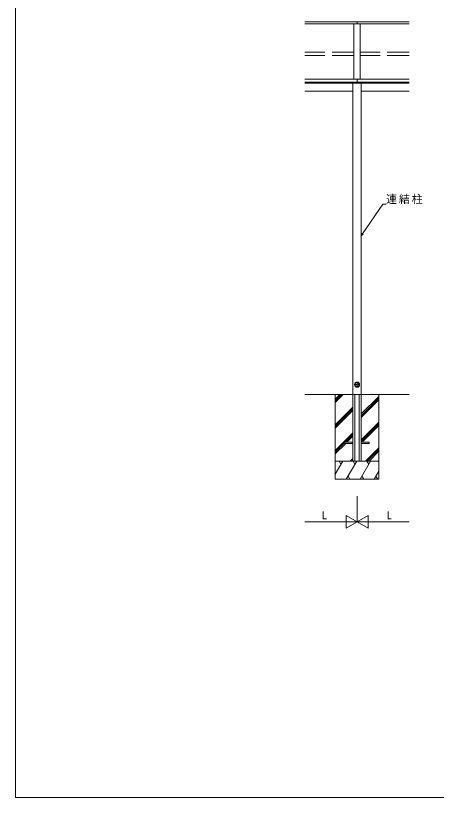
# Model space of a CAD drawing. Units: millimetres, scale not verified. Extents: x -7920 to 7920, y -12800 to 12773.
# Drawn here: x -7920 to -4449, y -12800 to -6354 of the extents above; entities that cross this region are included whole.
import ezdxf
from ezdxf.enums import TextEntityAlignment as Align

# ---------------------------------------------------------------- set-up
doc = ezdxf.new("R2010")
doc.units = ezdxf.units.MM
doc.header["$LTSCALE"] = 60
doc.linetypes.add('USER1', pattern=[4, 3, -1])
doc.linetypes.add('USER2', pattern=[13, 10, -1, 1, -1])
for name, color, linetype, lineweight in [('0-2_YKK_ZWAK', 7, 'Continuous', 18), ('0-3_YKK_A1', 4, 'Continuous', 18), ('0-4_YKK_D', 6, 'Continuous', 18), ('0-5_YKK_Z1', 7, 'Continuous', 18)]:
    doc.layers.add(name, color=color, linetype=linetype, lineweight=lineweight)
doc.styles.add('ＭＳ ゴシック', font='')
doc.styles.get('ＭＳ ゴシック').set_extended_font_data('MS Gothic')

msp = doc.modelspace()

# ---------------------------------------------------------------- linework, layer by layer
at = {"layer": '0-2_YKK_ZWAK'}
for p, q in [((-7920, -12800), (-7920, 12160)), ((7920, -12800), (-7920, -12800))]:
    msp.add_line(p, q, dxfattribs=at)
at = {"layer": '0-3_YKK_A1'}
for p, q in [((-4673.34, -6405.7), (-5533.34, -6405.7)), ((-4673.34, -6421.71), (-5533.34, -6421.71)), ((-5128.34, -6421.71), (-5128.34, -6879.07)), ((-5103.34, -6405.7), (-5103.34, -6421.71)), ((-5078.34, -6421.71), (-5078.34, -6879.07)), ((-5533.34, -6879.07), (-4673.34, -6879.07)), ((-5103.34, -6879.07), (-5103.34, -6901.94)), ((-4673.34, -6901.94), (-5533.34, -6901.94)), ((-4673.34, -6905.94), (-5533.34, -6905.94)), ((-4673.34, -6909.94), (-5533.34, -6909.94)), ((-5138.34, -6909.94), (-5138.34, -10026.94)), ((-5075.84, -6901.94), (-5075.84, -6909.94)), ((-5068.34, -6909.94), (-5068.34, -10026.94)), ((-5138.34, -6976.94), (-5533.34, -6976.94)), ((-4673.34, -6976.94), (-5068.34, -6976.94)), ((-5080.34, -9396.94), (-5126.34, -9396.94)), ((-5118.09, -9385.55), (-5118.09, -9408.32)), ((-5115.81, -9410.62), (-5090.88, -9410.62)), ((-5088.59, -9408.32), (-5088.59, -9385.55)), ((-5121.34, -9476.94), (-5121.34, -10026.94)), ((-5085.34, -9476.94), (-5085.34, -10026.94)), ((-5203.34, -9881.44), (-5203.34, -9872.44)), ((-5203.34, -9872.44), (-5138.34, -9872.44)), ((-5138.34, -9881.44), (-5203.34, -9881.44)), ((-5068.34, -9872.44), (-5003.34, -9872.44)), ((-5003.34, -9881.44), (-5068.34, -9881.44)), ((-5003.34, -9872.44), (-5003.34, -9881.44))]:
    msp.add_line(p, q, dxfattribs=at)
at = {"layer": '0-3_YKK_A1', "linetype": 'USER1'}
for p, q in [((-5128.34, -6654.62), (-5533.34, -6654.62)), ((-5128.34, -6683.26), (-5533.34, -6683.26)), ((-4673.34, -6654.62), (-5078.34, -6654.62)), ((-4673.34, -6683.26), (-5078.34, -6683.26))]:
    msp.add_line(p, q, dxfattribs=at)
at = {"layer": '0-3_YKK_A1', "linetype": 'USER2'}
msp.add_line((-5103.34, -9419.96), (-5103.34, -9373.91), dxfattribs=at)
at = {"layer": '0-3_YKK_A1'}
for radius in [21, 20.67, 19]:
    msp.add_circle((-5103.34, -9396.94), radius, dxfattribs=at)
for centre, radius, start, end in [((-5103.34, -9396.94), 18.63, 142.33411, 217.66589), ((-5103.34, -9396.92), 18.47, 36.99411, 143.00589), ((-5103.34, -9396.94), 18.51, 217.1554, 227.66433), ((-5103.34, -9396.94), 18.51, 227.66433, 312.33567), ((-5103.34, -9396.94), 18.51, 312.33567, 322.8446), ((-5103.34, -9396.94), 18.63, 322.33411, 37.66589)]:
    msp.add_arc(centre, radius, start, end, dxfattribs=at)
at = {"layer": '0-4_YKK_D'}
for p, q in [((-5057.91, -8152.29), (-4889.37, -7908.45)), ((-4889.37, -7908.45), (-4863.27, -7908.45)), ((-5072.4, -8173.27), (-5063.53, -8148.41)), ((-5072.4, -8173.27), (-5057.91, -8152.29)), ((-5052.28, -8156.17), (-5072.4, -8173.27)), ((-5103.34, -10315.94), (-5103.34, -10527.94)), ((-5103.34, -10315.94), (-5103.34, -10527.94)), ((-5194.28, -10474.44), (-5194.28, -10579.44)), ((-5103.34, -10526.94), (-5194.28, -10474.44)), ((-5103.34, -10526.94), (-5012.41, -10474.44)), ((-5012.41, -10579.44), (-5012.41, -10474.44)), ((-5208.34, -10526.94), (-5533.34, -10526.94)), ((-5103.34, -10526.94), (-5285.21, -10526.94)), ((-5103.34, -10526.94), (-5194.28, -10579.44)), ((-5103.34, -10526.94), (-4921.48, -10526.94)), ((-5103.34, -10526.94), (-5012.41, -10579.44)), ((-4998.34, -10526.94), (-4673.34, -10526.94))]:
    msp.add_line(p, q, dxfattribs=at)
at = {"layer": '0-5_YKK_Z1'}
for p, q in [((-5533.34, -9476.94), (-4673.34, -9476.94)), ((-5283.34, -9476.94), (-5283.34, -10176.94)), ((-5283.34, -9543.48), (-5216.8, -9476.94)), ((-5283.34, -9529.34), (-5230.94, -9476.94)), ((-5283.34, -9515.2), (-5245.08, -9476.94)), ((-5068.34, -9638.56), (-4923.34, -9493.56)), ((-5068.34, -9652.71), (-4923.34, -9507.71)), ((-5068.34, -9666.85), (-4923.34, -9521.85)), ((-4923.34, -9476.94), (-4923.34, -10176.94)), ((-5283.34, -9727.33), (-5138.34, -9582.33)), ((-5283.34, -9741.47), (-5138.34, -9596.47)), ((-5283.34, -9755.61), (-5138.34, -9610.61)), ((-5068.34, -9850.69), (-4923.34, -9705.7)), ((-5068.34, -9864.84), (-4923.34, -9719.84)), ((-5283.34, -9939.46), (-5138.34, -9794.46)), ((-5061.8, -9872.44), (-4923.34, -9733.98)), ((-5202.18, -9872.44), (-5138.34, -9808.6)), ((-5188.03, -9872.44), (-5138.34, -9822.75)), ((-5188.03, -9872.44), (-5138.34, -9822.75)), ((-5283.34, -9953.6), (-5203.34, -9873.6)), ((-5283.34, -9967.75), (-5197.03, -9881.44)), ((-5032.45, -10026.94), (-4923.34, -9917.83)), ((-5018.31, -10026.94), (-4923.34, -9931.97)), ((-5004.17, -10026.94), (-4923.34, -9946.11)), ((-5283.34, -10134.39), (-5221.3, -10026.94)), ((-4923.34, -10026.94), (-5283.34, -10026.94)), ((-5236.3, -10052.92), (-5251.3, -10026.94)), ((-5192.44, -10176.94), (-5105.83, -10026.94)), ((-5158.69, -10026.94), (-5138.34, -10006.59)), ((-5144.54, -10026.94), (-5138.34, -10020.74)), ((-5120.83, -10052.92), (-5135.83, -10026.94)), ((-5077.87, -10176.94), (-4991.26, -10026.94)), ((-5006.26, -10052.92), (-5021.26, -10026.94)), ((-4962.4, -10176.94), (-4923.34, -10109.3)), ((-5283.34, -10176.94), (-4923.34, -10176.94)), ((-5177.44, -10150.96), (-5162.44, -10176.94)), ((-5062.87, -10150.96), (-5047.87, -10176.94)), ((-4947.4, -10150.96), (-4932.4, -10176.94))]:
    msp.add_line(p, q, dxfattribs=at)

# ---------------------------------------------------------------- texts
at = {"layer": '0-4_YKK_D', "color": 7, "style": 'ＭＳ ゴシック'}
for p in [(-5394.84, -10526.14), (-4859.84, -10526.14)]:
    msp.add_text('L', height=65.98, dxfattribs=at).set_placement(p, align=Align.BOTTOM_LEFT)
at = {"layer": '0-4_YKK_D', "color": 7, "insert": (-4863.27, -7907.85), "char_height": 65.98, "attachment_point": 7, "style": 'ＭＳ ゴシック'}
msp.add_mtext('\\T1.17;連結柱', dxfattribs=at)

doc.saveas('drawing.dxf')
